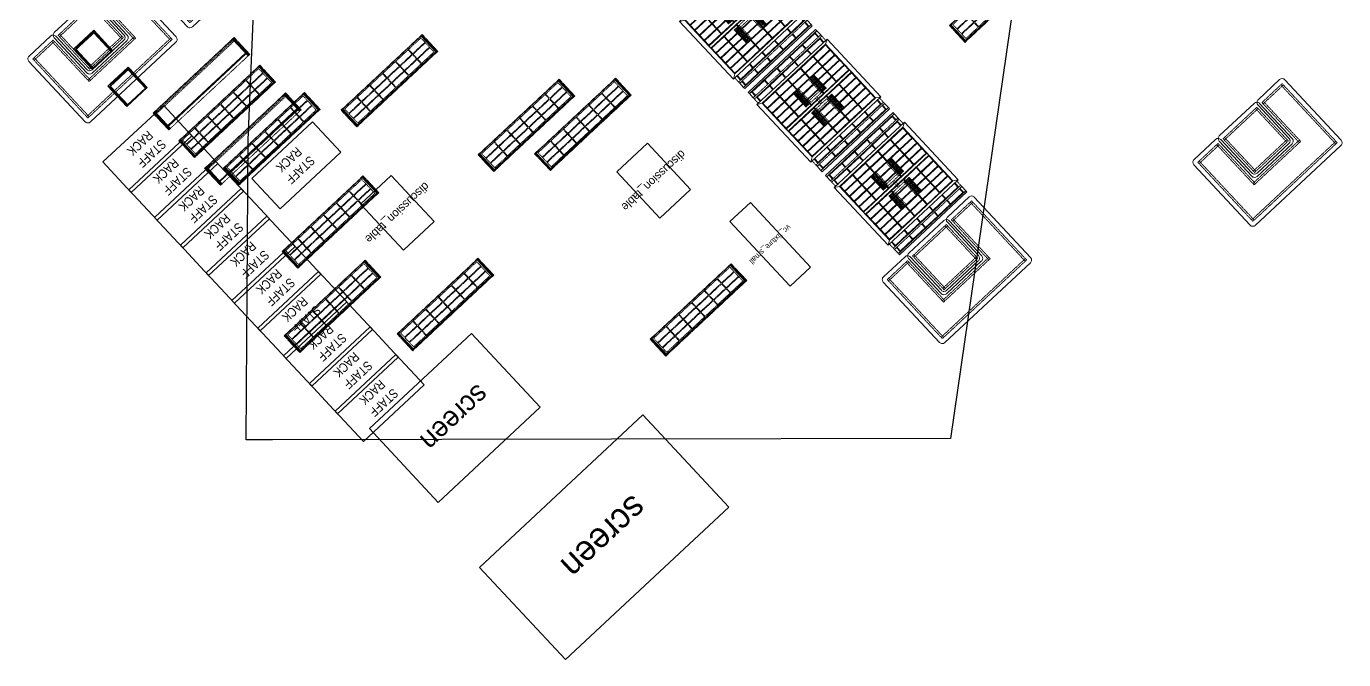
# Model space of a CAD drawing. Header units: metres. Extents: x -11318 to 4381, y -12726 to 5666.
# Drawn here: x -11219 to 3068, y -12726 to -5863 of the extents above; entities that cross this region are included whole.
import ezdxf
from ezdxf.enums import TextEntityAlignment as Align

# ---------------------------------------------------------------- set-up
doc = ezdxf.new("R2010")
doc.units = ezdxf.units.M
doc.linetypes.add('a_p6_plan_L18$0$HIDDEN', pattern=[0.375, 0.25, -0.125])
doc.linetypes.add('ACAD_ISO03W100', pattern=[30, 12, -18])
for name, color, linetype in [('FixtureLabels', 2, 'Continuous'), ('Fixtures', 3, 'Continuous'), ('FloorPlan', 1, 'Continuous')]:
    doc.layers.add(name, color=color, linetype=linetype)
for name, color, linetype, lineweight in [('I-LK DIM', 252, 'Continuous', 5), ('I-LK FF&E', 1, 'Continuous', 9), ('I-LK TEXT', 31, 'Continuous', 5), ('LN-ELEVATION-1', 81, 'Continuous', 13), ('LN-ELEVATION-2', 103, 'Continuous', 20), ('LN-ELEVATION-3', 125, 'a_p6_plan_L18$0$HIDDEN', 18), ('LN-ELEVATION-4', 145, 'Continuous', 13), ('LN-ELEVATION-5', 167, 'Continuous', 5), ('LN-HATCH', 251, 'Continuous', 0)]:
    doc.layers.add(name, color=color, linetype=linetype, lineweight=lineweight)
doc.styles.add('LK TXT', font='Arial Narrow.ttf')
pattern_1 = [(45, (7858054.0837, 3504049.203), (-4.4901280605, 4.4901280605), [])]

# ---------------------------------------------------------------- blocks, each defined once
blk = doc.blocks.new('nesting tables')
at = {"layer": 'LN-ELEVATION-1'}
blk.add_lwpolyline([(315, 487.5), (635, 487.5, -0.4142136), (675, 447.5), (675, -447.5, -0.4142136), (635, -487.5), (-635, -487.5, -0.4142136), (-675, -447.5), (-675, 447.5, -0.4142136), (-635, 487.5), (-315, 487.5, -0.4142136), (-275, 447.5), (-275, -47.5, 0.4142136), (-235, -87.5), (235, -87.5, 0.4142136), (275, -47.5), (275, 447.5, -0.4142136)], format="xyb", close=True, dxfattribs=at)
at = {"layer": 'LN-ELEVATION-2', "color": 0, "linetype": 'ByBlock', "lineweight": -2}
blk.add_lwpolyline([(-300, 447.5), (-300, -72.5, 0.4142136), (-260, -112.5), (260, -112.5, 0.4142136), (300, -72.5), (300, 447.5, 0.4142136), (260, 487.5), (-260, 487.5, 0.4142136)], format="xyb", close=True, dxfattribs=at)
at = {"layer": 'LN-ELEVATION-3'}
for points in [[(325, 437.5), (625, 437.5), (625, -437.5), (-625, -437.5), (-625, 437.5), (-325, 437.5), (-325, -137.5), (325, -137.5)], [(-605, 417.5), (-605, 437.5), (-625, 437.5), (-625, 417.5)], [(-325, 437.5), (-325, 417.5), (-345, 417.5), (-345, 437.5)], [(-250, 437.5), (-250, -62.5), (250, -62.5), (250, 437.5)], [(-230, 417.5), (-230, 437.5), (-250, 437.5), (-250, 417.5)], [(230, 417.5), (230, 437.5), (250, 437.5), (250, 417.5)], [(345, 417.5), (345, 437.5), (325, 437.5), (325, 417.5)], [(605, 417.5), (605, 437.5), (625, 437.5), (625, 417.5)], [(345, 417.5), (605, 417.5), (605, -417.5), (-605, -417.5), (-605, 417.5), (-345, 417.5), (-345, -157.5), (345, -157.5)], [(-230, 417.5), (-230, -42.5), (230, -42.5), (230, 417.5)], [(-325, -137.5), (-325, -157.5), (-345, -157.5), (-345, -137.5)], [(-230, -42.5), (-230, -62.5), (-250, -62.5), (-250, -42.5)], [(230, -42.5), (230, -62.5), (250, -62.5), (250, -42.5)], [(325, -137.5), (325, -157.5), (345, -157.5), (345, -137.5)], [(-605, -417.5), (-605, -437.5), (-625, -437.5), (-625, -417.5)], [(605, -417.5), (605, -437.5), (625, -437.5), (625, -417.5)]]:
    blk.add_lwpolyline(points, close=True, dxfattribs=at)
blk = doc.blocks.new('SOFA_1')
at = {"layer": 'I-LK FF&E', "rotation": 180}
blk.add_blockref('NESTING TABLES', (675, 487.5), dxfattribs=at)
blk = doc.blocks.new('SOFA_2')
at = {"layer": 'I-LK FF&E', "rotation": 180}
blk.add_blockref('NESTING TABLES', (675, 487.5), dxfattribs=at)
blk = doc.blocks.new('mirror unit see thru')
at = {"layer": 'LN-HATCH', "ltscale": 0.5}
h = blk.add_hatch(dxfattribs=at)
h.set_pattern_fill('ANSI31', color=256, scale=2)
h.set_pattern_definition([(45, (4060070.797, 1708569.446), (-4.4901280605, 4.4901280605), [])])
h.paths.add_polyline_path([(-150, 0), (-132, 0), (-132, -279), (-150, -279)])
h.paths.add_polyline_path([(-132, -6), (132, -6), (132, 0), (-132, 0)])
h.paths.add_polyline_path([(150, 0), (132, 0), (132, -279), (150, -279)])
at = {"layer": 'Defpoints'}
blk.add_lwpolyline([(150, -300), (-150, -300), (-150, 0), (150, 0)], close=True, dxfattribs=at)
at = {"layer": 'LN-ELEVATION-1'}
for points in [[(-150, 0), (-132, 0), (-132, -279), (-150, -279)], [(-132, -6), (132, -6), (132, 0), (-132, 0)], [(150, 0), (132, 0), (132, -279), (150, -279)], [(-103, -293), (-103, -279), (-148, -279), (-148, -300), (-139, -300), (-139, -298.5), (-146.5, -298.5), (-146.5, -293)], [(80, -293), (80, -279), (125, -279), (125, -300), (116, -300), (116, -298.5), (123.5, -298.5), (123.5, -293)], [(142, -300), (142, -298.5), (146.5, -298.5), (146.5, -280.5), (125, -280.5), (125, -279), (148, -279), (148, -300)]]:
    blk.add_lwpolyline(points, close=True, dxfattribs=at)
at = {"layer": 'LN-ELEVATION-2'}
blk.add_lwpolyline([(-103, -293), (80, -293), (80, -279), (-103, -279)], close=True, dxfattribs=at)
at = {"layer": 'LN-ELEVATION-2', "color": 4, "lineweight": 0}
blk.add_lwpolyline([(-146.5, -293), (123.5, -293), (123.5, -298.5), (-146.5, -298.5)], close=True, dxfattribs=at)
at = {"layer": 'LN-ELEVATION-4', "ltscale": 0.5}
blk.add_line((116, -300), (-139, -300), dxfattribs=at)
blk = doc.blocks.new('MIRROR_1')
at = {"layer": 'I-LK FF&E'}
blk.add_blockref('MIRROR UNIT SEE THRU', (150, 300), dxfattribs=at)
blk = doc.blocks.new('MIRROR_2')
at = {"layer": 'I-LK FF&E'}
blk.add_blockref('MIRROR UNIT SEE THRU', (150, 300), dxfattribs=at)
blk = doc.blocks.new('jj 1200')
at = {"layer": 'LN-HATCH', "ltscale": 0.5}
h = blk.add_hatch(dxfattribs=at)
h.set_pattern_fill('ANSI31', color=256, scale=2)
h.set_pattern_definition([(45, (4097187.331, 1708800.267), (-4.4901280605, 4.4901280605), [])])
h.paths.add_polyline_path([(792, 220), (792, 30), (786, 30), (786, 20), (792, 20), (792, -24), (767, -24), (767, 220)])
h.paths.add_polyline_path([(-383, 180), (767, 180), (767, 186), (-383, 186)])
h.paths.add_polyline_path([(757, -24), (757, -30), (792, -30), (792, -24)])
h.paths.add_polyline_path([(-408, 220), (-408, 30), (-402, 30), (-402, 20), (-408, 20), (-408, -24), (-383, -24), (-383, 220)])
h.paths.add_polyline_path([(-373, -24), (-373, -30), (-408, -30), (-408, -24)])
at = {"layer": 'LN-ELEVATION-1', "ltscale": 0.5}
for points in [[(-408, 220), (-408, 30), (-402, 30), (-402, 20), (-408, 20), (-408, -24), (-383, -24), (-383, 220)], [(-383, 180), (767, 180), (767, 186), (-383, 186)], [(792, 220), (792, 30), (786, 30), (786, 20), (792, 20), (792, -24), (767, -24), (767, 220)], [(-373, -24), (-373, -30), (-408, -30), (-408, -24)], [(757, -24), (757, -30), (792, -30), (792, -24)]]:
    blk.add_lwpolyline(points, close=True, dxfattribs=at)
at = {"layer": 'LN-ELEVATION-3', "ltscale": 0.5}
for p, q in [((767, 220), (-383, 220)), ((757, -24), (-373, -24)), ((-373, -30), (757, -30))]:
    blk.add_line(p, q, dxfattribs=at)
at = {"layer": 'LN-ELEVATION-4', "linetype": 'ACAD_ISO03W100', "ltscale": 0.05}
blk.add_lwpolyline([(767, 0), (-383, 0), (-383, -12), (767, -12)], close=True, dxfattribs=at)
blk = doc.blocks.new('JJ_FIXTURE_LARGE_1')
at = {"layer": 'I-LK FF&E', "xscale": -1}
blk.add_blockref('JJ 1200', (792, 30), dxfattribs=at)
blk = doc.blocks.new('12mm vc plan')
at = {"layer": 'LN-HATCH', "ltscale": 0.5}
h = blk.add_hatch(dxfattribs=at)
h.set_pattern_fill('ANSI31', color=256, scale=2)
h.set_pattern_definition([(45, (3760859.753, 1795248.936), (-4.490128061, 4.490128061), [])])
h.paths.add_polyline_path([(-1200, 250), (-1200, 60), (-1194, 60), (-1194, 50), (-1200, 50), (-1200, 6), (-1182, 6), (-1182, 250)])
h = blk.add_hatch(dxfattribs=at)
h.set_pattern_fill('ANSI31', color=256, scale=2)
h.set_pattern_definition(pattern_1)
h.paths.add_polyline_path([(0, 250), (0, 60), (-6, 60), (-6, 50), (0, 50), (0, 6), (-18, 6), (-18, 250)])
h = blk.add_hatch(dxfattribs=at)
h.set_pattern_fill('ANSI31', color=256, scale=2)
h.set_pattern_definition([(45, (7858047.0837, 3504049.203), (-4.4901280605, 4.4901280605), [])])
h.paths.add_polyline_path([(-1165, 6), (-1165, 0), (-1200, 0), (-1200, 6)])
h = blk.add_hatch(dxfattribs=at)
h.set_pattern_fill('ANSI31', color=256, scale=2)
h.set_pattern_definition(pattern_1)
h.paths.add_polyline_path([(-28, 6), (-28, 0), (0, 0), (0, 6)])
at = {"layer": 'LN-ELEVATION-1', "ltscale": 0.5}
for points in [[(-1200, 250), (-1200, 60), (-1194, 60), (-1194, 50), (-1200, 50), (-1200, 6), (-1182, 6), (-1182, 250)], [(-18, 238), (-1182, 238), (-1182, 244), (-18, 244)], [(0, 250), (0, 60), (-6, 60), (-6, 50), (0, 50), (0, 6), (-18, 6), (-18, 250)], [(-1165, 6), (-1165, 0), (-1200, 0), (-1200, 6)], [(-35, 6), (-35, 0), (0, 0), (0, 6)]]:
    blk.add_lwpolyline(points, close=True, dxfattribs=at)
at = {"layer": 'LN-ELEVATION-3', "ltscale": 0.5}
for p, q in [((-1182, 250), (-18, 250)), ((-1165, 6), (-35, 6)), ((-35, 0), (-1165, 0))]:
    blk.add_line(p, q, dxfattribs=at)
for points in [[(-1165, 226), (-35, 226), (-35, 18), (-1165, 18)], [(-1165, 226), (-983, 226), (-983, 162), (-1165, 162)], [(-1165, 90), (-983, 90), (-983, 154), (-1165, 154)], [(-975, 226), (-794, 226), (-794, 162), (-975, 162)], [(-975, 154), (-794, 154), (-794, 90), (-975, 90)], [(-786, 226), (-604, 226), (-604, 162), (-786, 162)], [(-786, 154), (-604, 154), (-604, 90), (-786, 90)], [(-596, 226), (-414, 226), (-414, 162), (-596, 162)], [(-596, 154), (-414, 154), (-414, 90), (-596, 90)], [(-406, 226), (-225, 226), (-225, 162), (-406, 162)], [(-406, 154), (-225, 154), (-225, 90), (-406, 90)], [(-217, 226), (-35, 226), (-35, 162), (-217, 162)], [(-217, 154), (-35, 154), (-35, 90), (-217, 90)], [(-1165, 82), (-983, 82), (-983, 18), (-1165, 18)], [(-975, 82), (-794, 82), (-794, 18), (-975, 18)], [(-786, 82), (-604, 82), (-604, 18), (-786, 18)], [(-596, 82), (-414, 82), (-414, 18), (-596, 18)], [(-406, 82), (-225, 82), (-225, 18), (-406, 18)], [(-217, 82), (-35, 82), (-35, 18), (-217, 18)]]:
    blk.add_lwpolyline(points, close=True, dxfattribs=at)
blk = doc.blocks.new('VC_FIXTURE_LARGE_3')
at = {"layer": 'I-LK FF&E', "xscale": -1}
blk.add_blockref('12MM VC PLAN', (0, 0), dxfattribs=at)
blk = doc.blocks.new('JJ_FIXTURE_LARGE_2')
at = {"layer": 'I-LK FF&E', "xscale": -1}
blk.add_blockref('JJ 1200', (792, 30), dxfattribs=at)
blk = doc.blocks.new('VC_FIXTURE_LARGE_4')
at = {"layer": 'I-LK FF&E', "xscale": -1}
blk.add_blockref('12MM VC PLAN', (0, 0), dxfattribs=at)
blk = doc.blocks.new('STAFF_RACK_5')
at = {"layer": 'I-LK FF&E'}
blk.add_lwpolyline([(900, 468), (0, 468), (0, 18), (900, 18)], close=True, dxfattribs=at)
at = {"layer": 'I-LK TEXT', "color": 0, "linetype": 'Continuous', "ltscale": 3, "insert": (-98, 361), "char_height": 100, "attachment_point": 1, "style": 'LK TXT'}
blk.add_mtext_dynamic_manual_height_columns('\\pxqc;STAFF\\P RACK', width=1099.49, gutter_width=1, heights=[0], dxfattribs=at)
blk = doc.blocks.new('VC_FIXTURE_LARGE_5')
at = {"layer": 'I-LK FF&E', "xscale": -1}
blk.add_blockref('12MM VC PLAN', (0, 0), dxfattribs=at)
blk = doc.blocks.new('VC_FIXTURE_LARGE_6')
at = {"layer": 'I-LK FF&E', "xscale": -1}
blk.add_blockref('12MM VC PLAN', (0, 0), dxfattribs=at)
blk = doc.blocks.new('VC_FIXTURE_LARGE_7')
at = {"layer": 'I-LK FF&E', "xscale": -1}
blk.add_blockref('12MM VC PLAN', (0, 0), dxfattribs=at)
blk = doc.blocks.new('STAFF_RACK_6')
at = {"layer": 'I-LK FF&E'}
blk.add_lwpolyline([(900, 468), (0, 468), (0, 18), (900, 18)], close=True, dxfattribs=at)
at = {"layer": 'I-LK TEXT', "color": 0, "linetype": 'Continuous', "ltscale": 3, "insert": (-98, 361), "char_height": 100, "attachment_point": 1, "style": 'LK TXT'}
blk.add_mtext_dynamic_manual_height_columns('\\pxqc;STAFF\\P RACK', width=1099.49, gutter_width=1, heights=[0], dxfattribs=at)
blk = doc.blocks.new('STAFF_RACK_7')
at = {"layer": 'I-LK FF&E'}
blk.add_lwpolyline([(900, 468), (0, 468), (0, 18), (900, 18)], close=True, dxfattribs=at)
at = {"layer": 'I-LK TEXT', "color": 0, "linetype": 'Continuous', "ltscale": 3, "insert": (-98, 361), "char_height": 100, "attachment_point": 1, "style": 'LK TXT'}
blk.add_mtext_dynamic_manual_height_columns('\\pxqc;STAFF\\P RACK', width=1099.49, gutter_width=1, heights=[0], dxfattribs=at)
blk = doc.blocks.new('STAFF_RACK_8')
at = {"layer": 'I-LK FF&E'}
blk.add_lwpolyline([(900, 468), (0, 468), (0, 18), (900, 18)], close=True, dxfattribs=at)
at = {"layer": 'I-LK TEXT', "color": 0, "linetype": 'Continuous', "ltscale": 3, "insert": (-98, 361), "char_height": 100, "attachment_point": 1, "style": 'LK TXT'}
blk.add_mtext_dynamic_manual_height_columns('\\pxqc;STAFF\\P RACK', width=1099.49, gutter_width=1, heights=[0], dxfattribs=at)
blk = doc.blocks.new('STAFF_RACK_9')
at = {"layer": 'I-LK FF&E'}
blk.add_lwpolyline([(900, 468), (0, 468), (0, 18), (900, 18)], close=True, dxfattribs=at)
at = {"layer": 'I-LK TEXT', "color": 0, "linetype": 'Continuous', "ltscale": 3, "insert": (-98, 361), "char_height": 100, "attachment_point": 1, "style": 'LK TXT'}
blk.add_mtext_dynamic_manual_height_columns('\\pxqc;STAFF\\P RACK', width=1099.49, gutter_width=1, heights=[0], dxfattribs=at)
blk = doc.blocks.new('STAFF_RACK_10')
at = {"layer": 'I-LK FF&E'}
blk.add_lwpolyline([(900, 468), (0, 468), (0, 18), (900, 18)], close=True, dxfattribs=at)
at = {"layer": 'I-LK TEXT', "color": 0, "linetype": 'Continuous', "ltscale": 3, "insert": (-98, 361), "char_height": 100, "attachment_point": 1, "style": 'LK TXT'}
blk.add_mtext_dynamic_manual_height_columns('\\pxqc;STAFF\\P RACK', width=1099.49, gutter_width=1, heights=[0], dxfattribs=at)
blk = doc.blocks.new('STAFF_RACK_11')
at = {"layer": 'I-LK FF&E'}
blk.add_lwpolyline([(900, 468), (0, 468), (0, 18), (900, 18)], close=True, dxfattribs=at)
at = {"layer": 'I-LK TEXT', "color": 0, "linetype": 'Continuous', "ltscale": 3, "insert": (-98, 361), "char_height": 100, "attachment_point": 1, "style": 'LK TXT'}
blk.add_mtext_dynamic_manual_height_columns('\\pxqc;STAFF\\P RACK', width=1099.49, gutter_width=1, heights=[0], dxfattribs=at)
blk = doc.blocks.new('STAFF_RACK_12')
at = {"layer": 'I-LK FF&E'}
blk.add_lwpolyline([(900, 468), (0, 468), (0, 18), (900, 18)], close=True, dxfattribs=at)
at = {"layer": 'I-LK TEXT', "color": 0, "linetype": 'Continuous', "ltscale": 3, "insert": (-98, 361), "char_height": 100, "attachment_point": 1, "style": 'LK TXT'}
blk.add_mtext_dynamic_manual_height_columns('\\pxqc;STAFF\\P RACK', width=1099.49, gutter_width=1, heights=[0], dxfattribs=at)
blk = doc.blocks.new('STAFF_RACK_13')
at = {"layer": 'I-LK FF&E'}
blk.add_lwpolyline([(900, 468), (0, 468), (0, 18), (900, 18)], close=True, dxfattribs=at)
at = {"layer": 'I-LK TEXT', "color": 0, "linetype": 'Continuous', "ltscale": 3, "insert": (-98, 361), "char_height": 100, "attachment_point": 1, "style": 'LK TXT'}
blk.add_mtext_dynamic_manual_height_columns('\\pxqc;STAFF\\P RACK', width=1099.49, gutter_width=1, heights=[0], dxfattribs=at)
blk = doc.blocks.new('STAFF_RACK_14')
at = {"layer": 'I-LK FF&E'}
blk.add_lwpolyline([(900, 468), (0, 468), (0, 18), (900, 18)], close=True, dxfattribs=at)
at = {"layer": 'I-LK TEXT', "color": 0, "linetype": 'Continuous', "ltscale": 3, "insert": (-98, 361), "char_height": 100, "attachment_point": 1, "style": 'LK TXT'}
blk.add_mtext_dynamic_manual_height_columns('\\pxqc;STAFF\\P RACK', width=1099.49, gutter_width=1, heights=[0], dxfattribs=at)
blk = doc.blocks.new('STAFF_RACK_15')
at = {"layer": 'I-LK FF&E'}
blk.add_lwpolyline([(900, 468), (0, 468), (0, 18), (900, 18)], close=True, dxfattribs=at)
at = {"layer": 'I-LK TEXT', "color": 0, "linetype": 'Continuous', "ltscale": 3, "insert": (-98, 361), "char_height": 100, "attachment_point": 1, "style": 'LK TXT'}
blk.add_mtext_dynamic_manual_height_columns('\\pxqc;STAFF\\P RACK', width=1099.49, gutter_width=1, heights=[0], dxfattribs=at)
blk = doc.blocks.new('VC_FIXTURE_LARGE_8')
at = {"layer": 'I-LK FF&E', "xscale": -1}
blk.add_blockref('12MM VC PLAN', (0, 0), dxfattribs=at)
blk = doc.blocks.new('SOFA_4')
at = {"layer": 'I-LK FF&E', "rotation": 180}
blk.add_blockref('NESTING TABLES', (675, 487.5), dxfattribs=at)
blk = doc.blocks.new('euro mirror')
at = {"layer": 'LN-ELEVATION-4', "linetype": 'ACAD_ISO03W100', "ltscale": 0.1}
blk.add_lwpolyline([(0, 47), (0, -41), (-20, -41), (-20, 47)], close=True, dxfattribs=at)
at = {"layer": 'LN-ELEVATION-5', "linetype": 'ACAD_ISO03W100', "ltscale": 0.1}
for p, q in [((-160, 247), (-160, 47)), ((-160, 247), (-160, 47)), ((-159, 247), (-159, 47)), ((-159, 247), (-159, 47)), ((-158, 247), (-158, 47)), ((-158, 247), (-158, 47)), ((-157, 247), (-157, 47)), ((-156, 247), (-156, 47)), ((-154, 247), (-154, 47)), ((-151, 247), (-151, 47)), ((-146, 247), (-146, 47)), ((-141, 247), (-141, 47)), ((-135, 247), (-135, 47)), ((-128, 247), (-128, 47)), ((-120, 247), (-120, 47)), ((-111, 247), (-111, 47)), ((-102, 247), (-102, 47)), ((-85, 247), (-85, 47)), ((65, 247), (65, 47)), ((82, 247), (82, 47)), ((91, 247), (91, 47)), ((100, 247), (100, 47)), ((108, 247), (108, 47)), ((115, 247), (115, 47)), ((121, 247), (121, 47)), ((126, 247), (126, 47)), ((131, 247), (131, 47)), ((134, 247), (134, 47)), ((136, 247), (136, 47)), ((137, 247), (137, 47)), ((138, 247), (138, 47)), ((138, 247), (138, 47)), ((139, 247), (139, 47)), ((139, 247), (139, 47)), ((140, 247), (140, 47)), ((140, 247), (140, 47)), ((-160, -41), (-160, -241)), ((-160, -41), (-160, -241)), ((-159, -41), (-159, -241)), ((-159, -41), (-159, -241)), ((-158, -41), (-158, -241)), ((-158, -41), (-158, -241)), ((-157, -41), (-157, -241)), ((-156, -41), (-156, -241)), ((-154, -41), (-154, -241)), ((-151, -41), (-151, -241)), ((-146, -41), (-146, -241)), ((-141, -41), (-141, -241)), ((-135, -41), (-135, -241)), ((-128, -41), (-128, -241)), ((-120, -41), (-120, -241)), ((-111, -41), (-111, -241)), ((-102, -41), (-102, -241)), ((-85, -41), (-85, -241)), ((65, -41), (65, -241)), ((82, -41), (82, -241)), ((91, -41), (91, -241)), ((100, -41), (100, -241)), ((108, -41), (108, -241)), ((115, -41), (115, -241)), ((121, -41), (121, -241)), ((126, -41), (126, -241)), ((131, -41), (131, -241)), ((134, -41), (134, -241)), ((136, -41), (136, -241)), ((137, -41), (137, -241)), ((138, -41), (138, -241)), ((138, -41), (138, -241)), ((139, -41), (139, -241)), ((139, -41), (139, -241)), ((140, -41), (140, -241)), ((140, -41), (140, -241))]:
    blk.add_line(p, q, dxfattribs=at)
for points in [[(140, 73), (140, 247), (-160, 247), (-160, 73)], [(140, -67), (140, -241), (-160, -241), (-160, -67)]]:
    blk.add_lwpolyline(points, dxfattribs=at)
for points in [[(140, 73), (140, 47), (-160, 47), (-160, 73)], [(140, -41), (140, -67), (-160, -67), (-160, -41)]]:
    blk.add_lwpolyline(points, close=True, dxfattribs=at)
blk = doc.blocks.new('eurocenter 1040')
at = {"layer": 'LN-ELEVATION-1'}
for points in [[(-470, -327), (470, -327), (470, 468), (-470, 468)], [(-470, 85), (470, 85), (470, 468), (-470, 468)], [(-283, 85), (-277, 85), (-277, 468), (-283, 468)], [(-96, 85), (-90, 85), (-90, 468), (-96, 468)], [(90, 85), (96, 85), (96, 468), (90, 468)], [(277, 85), (283, 85), (283, 468), (277, 468)], [(-470, 387), (-283, 387), (-283, 393), (-470, 393)], [(-470, 311), (-283, 311), (-283, 317), (-470, 317)], [(-277, 387), (-96, 387), (-96, 393), (-277, 393)], [(-277, 311), (-96, 311), (-96, 317), (-277, 317)], [(-90, 387), (90, 387), (90, 393), (-90, 393)], [(-90, 311), (90, 311), (90, 317), (-90, 317)], [(96, 387), (277, 387), (277, 393), (96, 393)], [(96, 311), (277, 311), (277, 317), (96, 317)], [(283, 387), (470, 387), (470, 393), (283, 393)], [(283, 311), (470, 311), (470, 317), (283, 317)], [(-470, 236), (-283, 236), (-283, 242), (-470, 242)], [(-470, 160), (-283, 160), (-283, 166), (-470, 166)], [(-277, 236), (-96, 236), (-96, 242), (-277, 242)], [(-277, 160), (-96, 160), (-96, 166), (-277, 166)], [(-90, 236), (90, 236), (90, 242), (-90, 242)], [(-90, 160), (90, 160), (90, 166), (-90, 166)], [(96, 236), (277, 236), (277, 242), (96, 242)], [(96, 160), (277, 160), (277, 166), (96, 166)], [(283, 236), (470, 236), (470, 242), (283, 242)], [(283, 160), (470, 160), (470, 166), (283, 166)], [(-470, 85), (470, 85), (470, 55), (-470, 55)], [(-470, 55), (470, 55), (470, -327), (-470, -327)], [(-283, 55), (-277, 55), (-277, -327), (-283, -327)], [(-96, 55), (-90, 55), (-90, -327), (-96, -327)], [(90, 55), (96, 55), (96, -327), (90, -327)], [(277, 55), (283, 55), (283, -327), (277, -327)], [(-470, -20), (-283, -20), (-283, -26), (-470, -26)], [(-470, -96), (-283, -96), (-283, -102), (-470, -102)], [(-277, -20), (-96, -20), (-96, -26), (-277, -26)], [(-277, -96), (-96, -96), (-96, -102), (-277, -102)], [(-90, -20), (90, -20), (90, -26), (-90, -26)], [(-90, -96), (90, -96), (90, -102), (-90, -102)], [(96, -20), (277, -20), (277, -26), (96, -26)], [(96, -96), (277, -96), (277, -102), (96, -102)], [(283, -20), (470, -20), (470, -26), (283, -26)], [(283, -96), (470, -96), (470, -102), (283, -102)], [(-470, -171), (-283, -171), (-283, -177), (-470, -177)], [(-470, -246), (-283, -246), (-283, -252), (-470, -252)], [(-277, -171), (-96, -171), (-96, -177), (-277, -177)], [(-277, -246), (-96, -246), (-96, -252), (-277, -252)], [(-90, -171), (90, -171), (90, -177), (-90, -177)], [(-90, -246), (90, -246), (90, -252), (-90, -252)], [(96, -171), (277, -171), (277, -177), (96, -177)], [(96, -246), (277, -246), (277, -252), (96, -252)], [(283, -171), (470, -171), (470, -177), (283, -177)], [(283, -246), (470, -246), (470, -252), (283, -252)]]:
    blk.add_lwpolyline(points, close=True, dxfattribs=at)
for points in [[(-283, 462), (-464, 462), (-464, 317)], [(-96, 462), (-277, 462)], [(90, 462), (-90, 462)], [(277, 462), (96, 462)], [(464, 317), (464, 462), (283, 462)], [(-464, 311), (-464, 242)], [(464, 242), (464, 311)], [(-464, 236), (-464, 166)], [(-464, 160), (-464, 91), (-283, 91)], [(283, 91), (464, 91), (464, 160)], [(464, 166), (464, 236)], [(-464, -20), (-464, 49), (-283, 49)], [(-277, 91), (-96, 91)], [(-277, 49), (-96, 49)], [(-90, 91), (90, 91)], [(-90, 49), (90, 49)], [(96, 91), (277, 91)], [(96, 49), (277, 49)], [(283, 49), (464, 49), (464, -20)], [(-464, -96), (-464, -26)], [(-464, -171), (-464, -102)], [(464, -26), (464, -96)], [(464, -102), (464, -171)], [(-283, -321), (-464, -321), (-464, -177)], [(464, -177), (464, -321), (283, -321)], [(-96, -321), (-277, -321)], [(90, -321), (-90, -321)], [(277, -321), (96, -321)]]:
    blk.add_lwpolyline(points, dxfattribs=at)
at = {"layer": 'LN-ELEVATION-2'}
blk.add_lwpolyline([(-520, -357), (520, -357), (520, 498), (-520, 498)], close=True, dxfattribs=at)
for points in [[(-470, 468), (-520, 498)], [(470, 468), (520, 498)], [(-470, -327), (-520, -357)], [(470, -327), (520, -357)]]:
    blk.add_lwpolyline(points, dxfattribs=at)
at = {"layer": 'LN-ELEVATION-3'}
for points in [[(-500, 560), (500, 560), (500, 578), (-500, 578)], [(-500, 498), (-470, 498), (-470, 560), (-500, 560)], [(470, 498), (500, 498), (500, 560), (470, 560)], [(-500, -357), (-470, -357), (-470, -419), (-500, -419)], [(-500, -419), (500, -419), (500, -437), (-500, -437)], [(470, -357), (500, -357), (500, -419), (470, -419)]]:
    blk.add_lwpolyline(points, close=True, dxfattribs=at)
at = {"layer": 'LN-ELEVATION-4'}
for points in [[(-500, 640), (500, 640), (500, 658), (-500, 658)], [(-500, 578), (-470, 578), (-470, 640), (-500, 640)], [(470, 578), (500, 578), (500, 640), (470, 640)], [(-470, 498), (-464, 498), (-464, 560), (-470, 560)], [(-464, 554), (-283, 554), (-283, 560), (-464, 560)], [(-283, 498), (-277, 498), (-277, 560), (-283, 560)], [(-277, 554), (-96, 554), (-96, 560), (-277, 560)], [(-96, 498), (-90, 498), (-90, 560), (-96, 560)], [(-90, 554), (90, 554), (90, 560), (-90, 560)], [(90, 498), (96, 498), (96, 560), (90, 560)], [(96, 554), (277, 554), (277, 560), (96, 560)], [(277, 498), (283, 498), (283, 560), (277, 560)], [(283, 554), (464, 554), (464, 560), (283, 560)], [(464, 498), (470, 498), (470, 560), (464, 560)], [(-470, -357), (-464, -357), (-464, -419), (-470, -419)], [(-464, -413), (-283, -413), (-283, -419), (-464, -419)], [(-283, -357), (-277, -357), (-277, -419), (-283, -419)], [(-277, -413), (-96, -413), (-96, -419), (-277, -419)], [(-96, -357), (-90, -357), (-90, -419), (-96, -419)], [(-90, -413), (90, -413), (90, -419), (-90, -419)], [(90, -357), (96, -357), (96, -419), (90, -419)], [(96, -413), (277, -413), (277, -419), (96, -419)], [(277, -357), (283, -357), (283, -419), (277, -419)], [(283, -413), (464, -413), (464, -419), (283, -419)], [(464, -357), (470, -357), (470, -419), (464, -419)], [(-500, -437), (-470, -437), (-470, -499), (-500, -499)], [(-500, -499), (500, -499), (500, -517), (-500, -517)], [(470, -437), (500, -437), (500, -499), (470, -499)]]:
    blk.add_lwpolyline(points, close=True, dxfattribs=at)
at = {"layer": 'LN-ELEVATION-5'}
for points in [[(-470, 578), (-464, 578), (-464, 640), (-470, 640)], [(-464, 634), (-283, 634), (-283, 640), (-464, 640)], [(-283, 578), (-277, 578), (-277, 640), (-283, 640)], [(-277, 634), (-96, 634), (-96, 640), (-277, 640)], [(-96, 578), (-90, 578), (-90, 640), (-96, 640)], [(-90, 634), (90, 634), (90, 640), (-90, 640)], [(90, 578), (96, 578), (96, 640), (90, 640)], [(96, 634), (277, 634), (277, 640), (96, 640)], [(277, 578), (283, 578), (283, 640), (277, 640)], [(283, 634), (464, 634), (464, 640), (283, 640)], [(464, 578), (470, 578), (470, 640), (464, 640)], [(-470, -437), (-464, -437), (-464, -499), (-470, -499)], [(-464, -493), (-283, -493), (-283, -499), (-464, -499)], [(-283, -437), (-277, -437), (-277, -499), (-283, -499)], [(-277, -493), (-96, -493), (-96, -499), (-277, -499)], [(-96, -437), (-90, -437), (-90, -499), (-96, -499)], [(-90, -493), (90, -493), (90, -499), (-90, -499)], [(90, -437), (96, -437), (96, -499), (90, -499)], [(96, -493), (277, -493), (277, -499), (96, -499)], [(277, -437), (283, -437), (283, -499), (277, -499)], [(283, -493), (464, -493), (464, -499), (283, -499)], [(464, -437), (470, -437), (470, -499), (464, -499)]]:
    blk.add_lwpolyline(points, close=True, dxfattribs=at)
at = {"layer": 'I-LK DIM'}
blk.add_blockref('EURO MIRROR', (10, 67), dxfattribs=at)
blk = doc.blocks.new('EURO_CENTRE_1')
at = {"layer": 'I-LK FF&E'}
blk.add_blockref('EUROCENTER 1040', (520, 517), dxfattribs=at)
blk = doc.blocks.new('VC_FIXTURE_LARGE_9')
at = {"layer": 'I-LK FF&E', "xscale": -1}
blk.add_blockref('12MM VC PLAN', (0, 0), dxfattribs=at)
blk = doc.blocks.new('VC_FIXTURE_LARGE_10')
at = {"layer": 'I-LK FF&E', "xscale": -1}
blk.add_blockref('12MM VC PLAN', (0, 0), dxfattribs=at)
blk = doc.blocks.new('EURO_CENTRE_2')
at = {"layer": 'I-LK FF&E'}
blk.add_blockref('EUROCENTER 1040', (520, 517), dxfattribs=at)
blk = doc.blocks.new('EURO_CENTRE_3')
at = {"layer": 'I-LK FF&E'}
blk.add_blockref('EUROCENTER 1040', (520, 517), dxfattribs=at)
blk = doc.blocks.new('VC_FIXTURE_LARGE_13')
at = {"layer": 'I-LK FF&E', "xscale": -1}
blk.add_blockref('12MM VC PLAN', (0, 0), dxfattribs=at)
blk = doc.blocks.new('VC_FIXTURE_LARGE_15')
at = {"layer": 'I-LK FF&E', "xscale": -1}
blk.add_blockref('12MM VC PLAN', (0, 0), dxfattribs=at)
blk = doc.blocks.new('SOFA_5')
at = {"layer": 'I-LK FF&E', "rotation": 180}
blk.add_blockref('NESTING TABLES', (675, 487.5), dxfattribs=at)

msp = doc.modelspace()

# ---------------------------------------------------------------- linework, layer by layer
at = {"layer": 'Fixtures'}
for points in [[(-4482, -7130), (-4815, -7440), (-4348, -7940), (-4016, -7630)], [(-7262, -7479), (-7594, -7789), (-7128, -8289), (-6796, -7979)], [(-3366, -7772), (-3588, -7979), (-2935, -8679), (-2714, -8472)], [(-6391, -9190), (-7498, -10223), (-6752, -11023), (-5645, -9990)], [(-4532, -10074), (-6303, -11726), (-5370, -12726), (-3599, -11074)]]:
    msp.add_lwpolyline(points, close=True, dxfattribs=at)
at = {"layer": 'FloorPlan'}
msp.add_lwpolyline([(-8449, 1604), (-5163, 2450), (-3591, 2782), (-2821, 2777), (-358, 2763), (-358, 2763), (-402, -4840), (-1195, -10329), (-1195, -10329), (-8551, -10345), (-8834, -10344), (-8834, -10344), (-8815, -7093), (-8449, 1604)], close=True, dxfattribs=at)

# ---------------------------------------------------------------- block references
at = {"rotation": -137}
for name, p in [('SOFA_1', (-9125, -4261)), ('EURO_CENTRE_3', (-3483, -4983)), ('VC_FIXTURE_LARGE_10', (-331, -5035)), ('SOFA_2', (-10232, -5293)), ('MIRROR_1', (-10488, -5906)), ('JJ_FIXTURE_LARGE_1', (-8967, -5984)), ('VC_FIXTURE_LARGE_8', (-6927, -5951)), ('EURO_CENTRE_2', (-2644, -5883)), ('VC_FIXTURE_LARGE_3', (-8687, -6284)), ('MIRROR_2', (-10115, -6306)), ('VC_FIXTURE_LARGE_13', (-4829, -6425)), ('SOFA_5', (2403, -6413)), ('VC_FIXTURE_LARGE_15', (-5441, -6435)), ('JJ_FIXTURE_LARGE_2', (-8408, -6584)), ('VC_FIXTURE_LARGE_4', (-8204, -6580)), ('STAFF_RACK_6', (-9742, -6706)), ('EURO_CENTRE_1', (-1805, -6784)), ('STAFF_RACK_5', (-8128, -6884)), ('STAFF_RACK_7', (-9462, -7006)), ('STAFF_RACK_8', (-9183, -7306)), ('VC_FIXTURE_LARGE_5', (-7568, -7484)), ('STAFF_RACK_9', (-8903, -7606)), ('SOFA_4', (-965, -7684)), ('STAFF_RACK_10', (-8623, -7906)), ('STAFF_RACK_11', (-8343, -8206)), ('VC_FIXTURE_LARGE_6', (-7545, -8397)), ('VC_FIXTURE_LARGE_7', (-6321, -8377)), ('STAFF_RACK_12', (-8063, -8506)), ('VC_FIXTURE_LARGE_9', (-3576, -8435)), ('STAFF_RACK_13', (-7784, -8806)), ('STAFF_RACK_14', (-7504, -9106)), ('STAFF_RACK_15', (-7224, -9406))]:
    msp.add_blockref(name, p, dxfattribs=at)

# ---------------------------------------------------------------- texts
at = {"layer": 'FixtureLabels'}
for s, height, p in [('discussion_table', 90.82, (-4415, -7535)), ('discussion_table', 90.82, (-7195, -7884)), ('vc_fixture_small', 60.55, (-3151, -8226)), ('screen', 218.8, (-6571, -10107)), ('screen', 273.5, (-4951, -11400))]:
    msp.add_text(s, height=height, rotation=-137, dxfattribs=at).set_placement(p, align=Align.MIDDLE_CENTER)

doc.saveas('drawing.dxf')
